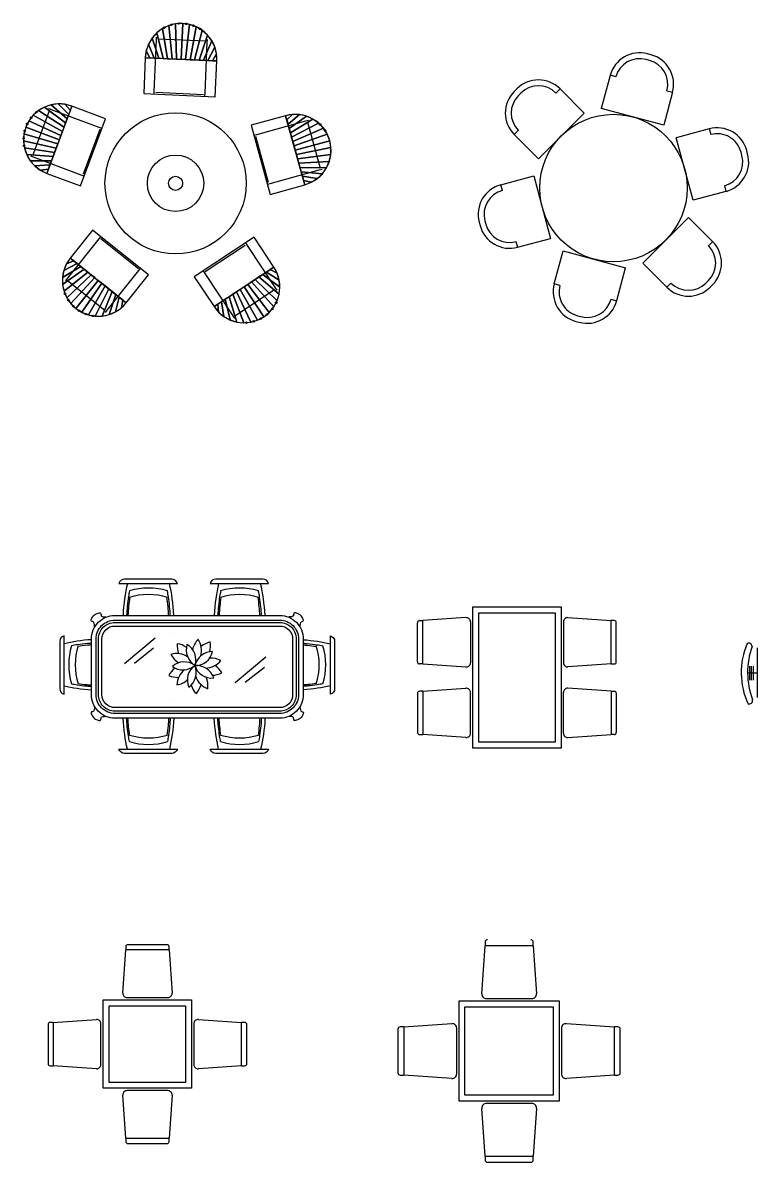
# Model space of a CAD drawing. Header units: millimetres. Extents: x 794 to 24045, y 774 to 18002.
# Drawn here: x 794 to 7036, y 774 to 10457 of the extents above; entities that cross this region are included whole.
import ezdxf

# ---------------------------------------------------------------- set-up
doc = ezdxf.new("R2010")
doc.units = ezdxf.units.MM

msp = doc.modelspace()

# ---------------------------------------------------------------- linework, layer by layer
at = {"color": 18, "true_color": 0x000000}
for p, q in [((1911.3, 9876.9, 102.4), (1930.5, 10308.3, 102.4)), ((1930.5, 10308.3, -50), (1931.6, 10333.7, -50)), ((1943.8, 10320.4, 102.4), (2349.7, 10302.4, 102.4)), ((2342.7, 9857.8, 102.4), (2361.9, 10289.1, 102.4)), ((2361.9, 10289.1, -50), (2363, 10314.5, -50)), ((6133, 10185.4, 712), (6104.1, 10193.1, 712)), ((1834.9, 10160, 305.6), (1821.4, 9855.5, 305.6)), ((2430.4, 9828.4, 305.6), (2443.9, 10132.9, 305.6)), ((6120.1, 10137.1, 712), (6091.1, 10144.8, 712)), ((5785.6, 10009.3, 712), (5710.6, 9729.2, 712)), ((5836.6, 9997.9, 712), (5786.2, 10011.4, 712)), ((1910.2, 9851.5, -50), (1911.3, 9876.9, -50)), ((4992.4, 9895.3, 712), (4971.2, 9874, 712)), ((5324.8, 9859.9, 712), (5360.1, 9895.3, 712)), ((5360.1, 9895.3, 712), (5565.2, 9690.2, 712)), ((6268.6, 9879.9, 712), (6316.9, 9866.9, 712)), ((1821.4, 9855.5, 305.6), (2430.4, 9828.4, 305.6)), ((2329.5, 9845.6, 102.4), (1923.5, 9863.7, 102.4)), ((2341.6, 9832.4, -50), (2342.7, 9857.8, -50)), ((5027.8, 9859.9, 712), (5006.6, 9838.7, 712)), ((6316.9, 9866.9, 712), (6241.8, 9586.8, 712)), ((879, 9330.5, 102.4), (1021.6, 9711.1, 102.4)), ((1037.9, 9718.5, -50), (1014.2, 9727.4, -50)), ((1442.3, 9567, 102.4), (1037.9, 9718.5, 102.4)), ((1497.3, 9641.3, 305.6), (1211.9, 9748.3, 305.6)), ((5565.2, 9690.2, 712), (5176.3, 9301.3, 712)), ((6241.8, 9586.8, 712), (5710.6, 9729.2, 712)), ((1283.3, 9070.5, 305.6), (1497.3, 9641.3, 305.6)), ((3028, 9667.6, 305.6), (2734.3, 9586.4, 305.6)), ((2734.3, 9586.4, 305.6), (2896.7, 8998.8, 305.6)), ((2782.4, 9507.4, 102.4), (3198.6, 9622.5, 102.4)), ((3198.6, 9622.5, -50), (3223.1, 9629.3, -50)), ((3214.2, 9613.7, 102.4), (3322.5, 9222, 102.4)), ((1449.7, 9550.6, 102.4), (1307.1, 9170.1, 102.4)), ((1466.1, 9558.1, -50), (1442.3, 9567, -50)), ((2757.9, 9500.7, -50), (2782.4, 9507.4, -50)), ((2881.9, 9100.1, 102.4), (2773.6, 9491.8, 102.4)), ((5006.5, 9544.8, 712), (4969.6, 9507.9, 712)), ((4971.2, 9506.3, 712), (5176.3, 9301.3, 712)), ((6628.4, 9555.4, 712), (6348.3, 9480.4, 712)), ((6644.1, 9505.6, 712), (6630.6, 9556, 712)), ((6490.6, 8949.1, 712), (6348.3, 9480.4, 712)), ((886.4, 9314.2, -50), (862.6, 9323.1, -50)), ((1290.8, 9162.6, 102.4), (886.4, 9314.2, 102.4)), ((6906.3, 9329.7, 712), (6898.5, 9358.6, 712)), ((6954.6, 9342.6, 712), (6946.8, 9371.6, 712)), ((2897.5, 9091.3, 102.4), (3313.7, 9206.3, 102.4)), ((3313.7, 9206.3, -50), (3338.2, 9213.1, -50)), ((997.9, 9177.4, 305.6), (1283.3, 9070.5, 305.6)), ((1314.5, 9153.7, -50), (1290.8, 9162.6, -50)), ((4857.2, 9080.8, 712), (5137.3, 9155.9, 712)), ((5137.3, 9155.9, 712), (5279.6, 8624.6, 712)), ((2873, 9084.5, -50), (2897.5, 9091.3, -50)), ((2896.7, 8998.8, 305.6), (3190.5, 9080, 305.6)), ((4870.1, 9032.5, 712), (4857.2, 9080.8, 712)), ((6770.7, 9024.2, 712), (6490.6, 8949.1, 712)), ((6757.8, 9072.5, 712), (6770.7, 9024.2, 712)), ((4673.3, 8762.4, 712), (4681.1, 8733.4, 712)), ((4721.6, 8775.3, 712), (4729.4, 8746.4, 712)), ((6062.8, 8414.8, 712), (6451.7, 8803.7, 712)), ((6656.7, 8598.6, 712), (6451.7, 8803.7, 712)), ((1440.6, 8620.8, 102.4), (1171.5, 8283, 102.4)), ((1386.9, 8696, 305.6), (1197, 8457.6, 305.6)), ((1863.7, 8316.2, 305.6), (1386.9, 8696, 305.6)), ((1456.4, 8640.6, -50), (1440.6, 8620.8, -50)), ((1458.4, 8622.8, 102.4), (1776.3, 8369.5, 102.4)), ((2760.4, 8635, 305.6), (2251.8, 8298.9, 305.6)), ((2928.4, 8380.7, 305.6), (2760.4, 8635, 305.6)), ((4999.5, 8549.6, 712), (5279.6, 8624.6, 712)), ((2343.6, 8344.3, 102.4), (2682.6, 8568.4, 102.4)), ((2686.2, 8586, -50), (2700.2, 8564.8, -50)), ((2700.2, 8564.8, 102.4), (2938.3, 8204.6, 102.4)), ((4983.9, 8599.4, 712), (4997.4, 8549, 712)), ((6621.4, 8560.2, 712), (6658.3, 8597.1, 712)), ((5311, 8238.1, 712), (5386.1, 8518.2, 712)), ((5386.1, 8518.2, 712), (5917.4, 8375.8, 712)), ((1778.3, 8351.7, 102.4), (1509.3, 8014, 102.4)), ((1794.1, 8371.6, -50), (1778.3, 8351.7, -50)), ((2326, 8347.9, -50), (2340, 8326.8, -50)), ((5842.3, 8095.7, 712), (5917.4, 8375.8, 712)), ((6267.8, 8209.7, 712), (6062.8, 8414.8, 712)), ((1171.5, 8283, -50), (1155.7, 8263.2, -50)), ((1491.4, 8012, 102.4), (1173.5, 8265.2, 102.4)), ((1673.7, 8077.8, 305.6), (1863.7, 8316.2, 305.6)), ((2251.8, 8298.9, 305.6), (2419.8, 8044.6, 305.6)), ((2340, 8326.8, 102.4), (2578, 7966.5, 102.4)), ((5359.3, 8225.1, 712), (5311, 8238.1, 712)), ((6303.2, 8245.1, 712), (6267.8, 8209.7, 712)), ((6600.2, 8245.1, 712), (6621.4, 8266.3, 712)), ((6635.5, 8209.7, 712), (6656.7, 8230.9, 712)), ((2934.7, 8187, 102.4), (2595.6, 7962.9, 102.4)), ((2938.3, 8204.6, -50), (2952.3, 8183.4, -50)), ((5791.3, 8107.1, 712), (5841.7, 8093.6, 712)), ((1509.3, 8014, -50), (1493.4, 7994.1, -50)), ((2578, 7966.5, -50), (2592, 7945.3, -50)), ((5507.8, 7967.9, 712), (5536.8, 7960.2, 712)), ((5494.9, 7919.6, 712), (5523.9, 7911.9, 712)), ((1611.4, 5693), (2107.5, 5693)), ((2386.5, 5693), (2882.5, 5693)), ((4148.6, 5026.1), (4148.6, 5359.1)), ((4166.6, 5377.1), (4193.6, 5377.1)), ((4560.6, 5402.1), (4193.6, 5377.1)), ((4193.6, 5008.1), (4193.6, 5377.1)), ((4598.6, 5366.1), (4598.6, 5019.1)), ((5388.6, 5366.1), (5388.6, 5019.1)), ((5426.5, 5402.1), (5793.6, 5377.1)), ((5820.6, 5377.1), (5793.6, 5377.1)), ((5793.6, 5008.1), (5793.6, 5377.1)), ((5838.6, 5026.1), (5838.6, 5359.1)), ((1144.7, 4751), (1144.7, 5247.1)), ((2077.5, 5268.1), (2078.9, 5268.1)), ((3408.5, 4751), (3408.5, 5247.1)), ((1918.2, 5227.8), (1657.3, 5010)), ((1905.9, 5141.9), (1743.2, 5013.1)), ((7036, 5144.5), (7036, 4723.1)), ((2860.3, 5065.2), (2599.5, 4847.4)), ((2848, 4979.3), (2685.4, 4850.5)), ((4193.6, 5008.1), (4166.6, 5008.1)), ((4193.6, 5008.1), (4560.6, 4983.2)), ((5793.6, 5008.1), (5426.5, 4983.2)), ((5793.6, 5008.1), (5820.6, 5008.1)), ((6971.1, 4989.9), (6971.1, 4871.1)), ((6984.5, 4989.1), (6984.5, 4871.1)), ((7000.5, 4989.1), (7000.5, 4871.1)), ((7036, 4930), (6957.2, 4930)), ((4148.6, 4759.1), (4148.6, 4426.1)), ((4193.6, 4777.1), (4166.6, 4777.1)), ((4193.6, 4777.1), (4560.6, 4802.1)), ((4193.6, 4777.1), (4193.6, 4408.1)), ((4598.6, 4419.1), (4598.6, 4766.1)), ((5388.6, 4419.1), (5388.6, 4766.1)), ((5793.6, 4777.1), (5426.5, 4802.1)), ((5793.6, 4777.1), (5820.6, 4777.1)), ((5793.6, 4777.1), (5793.6, 4408.1)), ((5838.6, 4759.1), (5838.6, 4426.1)), ((2077.5, 4709.3), (2078.9, 4709.3)), ((4166.6, 4408.1), (4193.6, 4408.1)), ((4560.6, 4383.2), (4193.6, 4408.1)), ((5426.5, 4383.2), (5793.6, 4408.1)), ((5820.6, 4408.1), (5793.6, 4408.1)), ((1611.4, 4284.4), (2107.5, 4284.4)), ((2386.5, 4284.4), (2882.5, 4284.4)), ((2019.8, 2622.8), (1686.8, 2622.8)), ((4722.4, 2644.3), (4722.4, 2614.3)), ((5132.4, 2614.3), (5132.4, 2644.3)), ((1643.8, 2210.8), (1668.8, 2577.8)), ((1668.8, 2604.8), (1668.8, 2577.8)), ((2037.8, 2577.8), (1668.8, 2577.8)), ((2037.8, 2577.8), (2037.8, 2604.8)), ((2037.8, 2577.8), (2062.7, 2210.8)), ((4694.7, 2206.5), (4722.4, 2614.3)), ((5132.4, 2614.3), (4722.4, 2614.3)), ((5132.4, 2614.3), (5160.1, 2206.5)), ((1679.8, 2172.8), (2026.7, 2172.8)), ((4734.7, 2164.3), (5120.2, 2164.3)), ((1008.3, 1944.3), (1008.3, 1611.3)), ((1053.3, 1962.3), (1026.3, 1962.3)), ((1053.3, 1962.3), (1420.3, 1987.2)), ((1053.3, 1962.3), (1053.3, 1593.3)), ((1458.3, 1604.3), (1458.3, 1951.3)), ((2248.3, 1951.3), (2248.3, 1604.3)), ((2286.2, 1987.2), (2653.3, 1962.3)), ((2680.3, 1962.3), (2653.3, 1962.3)), ((2653.3, 1593.3), (2653.3, 1962.3)), ((2698.3, 1611.3), (2698.3, 1944.3)), ((4032.4, 1924.3), (4440.3, 1952)), ((5414.6, 1952), (5822.4, 1924.3)), ((3982.4, 1904.3), (3982.4, 1534.3)), ((4032.4, 1924.3), (4002.4, 1924.3)), ((4032.4, 1924.3), (4032.4, 1514.3)), ((4482.4, 1526.5), (4482.4, 1912)), ((5372.4, 1912), (5372.4, 1526.5)), ((5852.4, 1924.3), (5822.4, 1924.3)), ((5822.4, 1514.3), (5822.4, 1924.3)), ((5872.4, 1534.3), (5872.4, 1904.3)), ((1026.3, 1593.3), (1053.3, 1593.3)), ((1420.3, 1568.4), (1053.3, 1593.3)), ((2653.3, 1593.3), (2286.2, 1568.4)), ((2653.3, 1593.3), (2680.3, 1593.3)), ((4002.4, 1514.3), (4032.4, 1514.3)), ((4440.3, 1486.6), (4032.4, 1514.3)), ((5822.4, 1514.3), (5414.6, 1486.6)), ((5822.4, 1514.3), (5852.4, 1514.3)), ((2026.7, 1382.8), (1679.8, 1382.8)), ((1668.8, 977.8), (1643.8, 1344.8)), ((2062.7, 1344.8), (2037.8, 977.8)), ((5120.2, 1274.3), (4734.7, 1274.3)), ((4722.4, 824.3), (4694.7, 1232.1)), ((5160.1, 1232.1), (5132.4, 824.3)), ((1668.8, 977.8), (2037.8, 977.8)), ((1668.8, 977.8), (1668.8, 950.8)), ((2037.8, 950.8), (2037.8, 977.8)), ((1686.8, 932.8), (2019.8, 932.8)), ((4722.4, 824.3), (5132.4, 824.3)), ((4722.4, 824.3), (4722.4, 794.3)), ((5132.4, 794.3), (5132.4, 824.3)), ((4742.4, 774.3), (5112.4, 774.3))]:
    msp.add_line(p, q, dxfattribs=at)
for points in [[(2107.5, 5693, 0.333667), (2059.5, 5729.1), (1659.5, 5729.1, 0.333667), (1611.4, 5693)], [(2882.5, 5693, 0.333667), (2834.5, 5729.1), (2434.5, 5729.1, 0.333667), (2386.5, 5693)], [(1144.7, 5247.1, 0.333667), (1108.6, 5199), (1108.6, 4799, 0.333667), (1144.7, 4751)], [(3408.5, 5247.1, -0.333667), (3444.6, 5199), (3444.6, 4799, -0.333667), (3408.5, 4751)], [(2107.5, 4284.4, -0.333667), (2059.5, 4248.4), (1659.5, 4248.4, -0.333667), (1611.4, 4284.4)], [(2882.5, 4284.4, -0.333667), (2834.5, 4248.4), (2434.5, 4248.4, -0.333667), (2386.5, 4284.4)]]:
    msp.add_lwpolyline(points, format="xyb", dxfattribs=at)
for points in [[(5368.6, 4292.6), (4618.6, 4292.6), (4618.6, 5492.6), (5368.6, 5492.6)], [(5318.6, 4342.6), (4668.6, 4342.6), (4668.6, 5442.6), (5318.6, 5442.6)], [(1478.3, 1402.8), (1478.3, 2152.8), (2228.3, 2152.8), (2228.3, 1402.8)], [(4502.4, 1294.3), (4502.4, 2144.3), (5352.4, 2144.3), (5352.4, 1294.3)], [(1528.3, 1452.8), (1528.3, 2102.8), (2178.3, 2102.8), (2178.3, 1452.8)], [(4552.4, 1344.3), (4552.4, 2094.3), (5302.4, 2094.3), (5302.4, 1344.3)]]:
    msp.add_lwpolyline(points, close=True, dxfattribs=at)
for points in [[(1577.1, 5420.8), (2977.7, 5420.8, -0.414214), (3177.7, 5220.8), (3177.7, 4747.6, -0.414214), (2977.7, 4547.6), (1577.1, 4547.6, -0.414214), (1377.1, 4747.6), (1377.1, 5220.8, -0.414214)], [(1577.1, 5380.8), (2977.7, 5380.8, -0.414214), (3137.7, 5220.8), (3137.7, 4747.6, -0.414214), (2977.7, 4587.6), (1577.1, 4587.6, -0.414214), (1417.1, 4747.6), (1417.1, 5220.8, -0.414214)], [(1577.1, 5360.8), (2977.7, 5360.8, -0.414214), (3117.7, 5220.8), (3117.7, 4747.6, -0.414214), (2977.7, 4607.6), (1577.1, 4607.6, -0.414214), (1437.1, 4747.6), (1437.1, 5220.8, -0.414214)], [(1577.1, 5330.8), (2977.7, 5330.8, -0.414214), (3087.7, 5220.8), (3087.7, 4747.6, -0.414214), (2977.7, 4637.6), (1577.1, 4637.6, -0.414214), (1467.1, 4747.6), (1467.1, 5220.8, -0.414214)]]:
    msp.add_lwpolyline(points, format="xyb", close=True, dxfattribs=at)
for centre, radius in [((1997, 10416, 356.4), 6.35), ((2056.2, 10439.7, 356.4), 6.35), ((2118.9, 10450.6, 356.4), 6.35), ((2182.6, 10448.2, 356.4), 6.35), ((2244.4, 10432.6, 356.4), 6.35), ((2301.6, 10404.5, 356.4), 6.35), ((909.6, 9696.9, 356.4), 6.35), ((2092.6, 9092.7, 700), 600), ((831.3, 9597.2, 356.4), 6.35), ((865.2, 9651.1, 356.4), 6.35), ((3321.6, 9592.5, 356.4), 6.35), ((5814, 9052.5, 712), 626.8), ((809.3, 9537.4, 356.4), 6.35), ((3362.4, 9543.6, 356.4), 6.35), ((800.3, 9474.3, 356.4), 6.35), ((804.6, 9410.7, 356.4), 6.35), ((2092.6, 9092.7, -50), 240), ((2092.6, 9092.7), 60), ((1152.4, 8154.3, 356.4), 6.35), ((1182.2, 8097.9, 356.4), 6.35), ((1223, 8049, 356.4), 6.35), ((2947.7, 8078.3, 356.4), 6.35), ((1273.2, 8009.6, 356.4), 6.35), ((1330.4, 7981.5, 356.4), 6.35), ((1392.2, 7966, 356.4), 6.35), ((2816.5, 7943.2, 356.4), 6.35), ((2869.4, 7978.7, 356.4), 6.35), ((2913.8, 8024.4, 356.4), 6.35), ((2694.6, 7908.6, 356.4), 6.35), ((2757.4, 7919.5, 356.4), 6.35)]:
    msp.add_circle(centre, radius, dxfattribs=at)
for centre, radius, start, end in [((2139.4, 10146.5, 305.6), 304.8, 357.4563, 177.4563), ((2139.4, 10146.5, 712), 304.8, 42.4563, 132.4563), ((6036.8, 9942, 712), 260, 75, 165), ((6065.8, 9934.2, 712), 260, 345, 75), ((6036.8, 9942, 712), 210, 75, 165), ((6065.8, 9934.2, 712), 210, 345, 75), ((5176.3, 9711.4, 712), 260, 45, 135), ((5176.3, 9711.4, 712), 210, 45, 135), ((5155, 9690.2, 712), 260, 135, 225), ((5155, 9690.2, 712), 210, 135, 225), ((1104.9, 9462.9, 305.6), 304.8, 69.4563, 249.4563), ((1104.9, 9462.9, 712), 304.8, 114.4563, 204.4563), ((3109.3, 9373.8, 305.6), 304.8, 285.4563, 105.4563), ((3109.3, 9373.8, 712), 304.8, 330.4563, 60.4563), ((6695.7, 9304.3, 712), 260, 15, 105), ((6695.7, 9304.3, 712), 210, 15, 105), ((6703.5, 9275.3, 712), 210, 285, 15), ((6703.5, 9275.3, 712), 260, 285, 15), ((4924.5, 8829.7, 712), 260, 105, 195), ((4924.5, 8829.7, 712), 210, 105, 195), ((4932.2, 8800.7, 712), 260, 195, 285), ((4932.2, 8800.7, 712), 210, 195, 285), ((6472.9, 8414.8, 712), 210, 315, 45), ((6472.9, 8414.8, 712), 260, 315, 45), ((1435.4, 8267.7, 305.6), 304.8, 141.4563, 321.4563), ((2674.1, 8212.7, 305.6), 304.8, 213.4563, 33.4563), ((1435.4, 8267.7, 712), 304.8, 186.4563, 276.4563), ((5562.2, 8170.8, 712), 260, 165, 255), ((6451.7, 8393.6, 712), 210, 225, 315), ((2674.1, 8212.7, 712), 304.8, 258.4563, 348.4563), ((5562.2, 8170.8, 712), 210, 165, 255), ((6451.7, 8393.6, 712), 260, 225, 315), ((5591.2, 8163, 712), 260, 255, 345), ((5591.2, 8163, 712), 210, 255, 345), ((1861.9, 5110.6), 543, 72.70335, 107.29665), ((2637, 5110.6), 543, 72.70335, 107.29665), ((1861.9, 5054.7), 543, 72.70335, 107.29665), ((2637, 5054.7), 543, 72.70335, 107.29665), ((4166.6, 5359.1), 18, 90, 180), ((4562.6, 5366.1), 36, 0, 93.12213), ((5424.6, 5366.1), 36, 86.87787, 180), ((5820.6, 5359.1), 18, 0, 90), ((1727.1, 5001.5), 543, 162.70335, 197.29665), ((1783, 5001.5), 543, 162.70335, 197.29665), ((2339.4, 5168.9), 233.1, 177.21051, 198.35141), ((2092, 5035.7), 145.2, 50.50863, 84.24757), ((2342.3, 5129.5), 159.4, 163.77608, 237.51587), ((2118.6, 5045.2), 146.9, 340.04468, 61.24727), ((2419.3, 5088.4), 187.5, 136.1301, 166.49315), ((2140.1, 5122.7), 172.9, 344.1324, 33.6013), ((2447.6, 4970.1), 233.1, 105.21052, 126.35141), ((2244.5, 5164.2), 145.2, 338.50863, 12.24757), ((2770.2, 5001.5), 543, 342.70335, 17.29665), ((2826.1, 5001.5), 543, 342.70335, 17.29665), ((7524.5, 4933.3), 624.7, 156.55308, 204.9844), ((6964.4, 5156.8), 28.2, 1.93544, 117.53268), ((7619.9, 4935.5), 665.5, 160.49141, 200.37633), ((2099.3, 4923.6), 172.9, 56.1324, 105.6013), ((2218.1, 5178.5), 187.5, 208.1301, 238.49315), ((2261.7, 5141.9), 146.9, 268.04468, 349.24727), ((2411, 4955.2), 159.4, 91.77608, 165.51587), ((2342.1, 5145.4), 172.9, 272.1324, 321.6013), ((2395.7, 4869.3), 187.5, 64.1301, 94.49315), ((2167.1, 4851), 145.2, 122.50863, 156.24757), ((2166.3, 4879.2), 146.9, 52.04468, 133.24727), ((2155.3, 5118), 159.4, 235.77608, 309.51587), ((2276, 4823.3), 172.9, 128.1324, 177.6013), ((2339, 4873.3), 146.9, 124.04468, 205.24727), ((2108.4, 4936.6), 159.4, 307.77608, 21.51587), ((2266.5, 4836), 159.4, 19.77608, 93.51587), ((2397.9, 5035.7), 146.9, 196.04468, 277.24727), ((2291.9, 4805.8), 233.1, 33.21051, 54.35141), ((4166.6, 5026.1), 18, 180, 270), ((4562.6, 5019.1), 36, 266.87787, 0), ((5424.6, 5019.1), 36, 180, 273.12213), ((5820.6, 5026.1), 18, 270, 0), ((2116.9, 5127.4), 233.1, 249.21052, 270.35141), ((2070.3, 5015.1), 187.5, 280.1301, 310.49315), ((2426, 4960.3), 172.9, 200.1324, 249.6013), ((2180, 4823.9), 187.5, 352.1301, 22.49315), ((2413.8, 5058.9), 145.2, 266.50863, 300.24757), ((2366, 4865.4), 145.2, 194.50863, 228.24757), ((2087.6, 4903), 233.1, 321.21051, 342.35141), ((4166.6, 4759.1), 18, 90, 180), ((4562.6, 4766.1), 36, 0, 93.12213), ((5424.6, 4766.1), 36, 86.87787, 180), ((5820.6, 4759.1), 18, 0, 90), ((6967.3, 4697.5), 29.5, 252.19526, 12.37425), ((1861.9, 4922.8), 543, 252.70335, 287.29665), ((2637, 4922.8), 543, 252.70335, 287.29665), ((4166.6, 4426.1), 18, 180, 270), ((4562.6, 4419.1), 36, 266.87787, 0), ((5424.6, 4419.1), 36, 180, 273.12213), ((5820.6, 4426.1), 18, 270, 0), ((1861.9, 4866.9), 543, 252.70335, 287.29665), ((2637, 4866.9), 543, 252.70335, 287.29665), ((1686.8, 2604.8), 18, 90, 180), ((2019.8, 2604.8), 18, 0, 90), ((4742.4, 2644.3), 20, 90, 180), ((5112.4, 2644.3), 20, 0, 90), ((1679.8, 2208.8), 36, 176.87787, 270), ((2026.7, 2208.8), 36, 270, 3.12213), ((4734.7, 2204.3), 40, 176.87787, 270), ((5120.2, 2204.3), 40, 270, 3.12213), ((1026.3, 1944.3), 18, 90, 180), ((1422.3, 1951.3), 36, 0, 93.12213), ((2284.3, 1951.3), 36, 86.87787, 180), ((2680.3, 1944.3), 18, 0, 90), ((4442.4, 1912), 40, 0, 93.12213), ((5412.4, 1912), 40, 86.87787, 180), ((4002.4, 1904.3), 20, 90, 180), ((5852.4, 1904.3), 20, 0, 90), ((1026.3, 1611.3), 18, 180, 270), ((1422.3, 1604.3), 36, 266.87787, 0), ((2284.3, 1604.3), 36, 180, 273.12213), ((2680.3, 1611.3), 18, 270, 0), ((4002.4, 1534.3), 20, 180, 270), ((4442.4, 1526.5), 40, 266.87787, 0), ((5412.4, 1526.5), 40, 180, 273.12213), ((5852.4, 1534.3), 20, 270, 0), ((1679.8, 1346.8), 36, 90, 183.12213), ((2026.7, 1346.8), 36, 356.87787, 90), ((4734.7, 1234.3), 40, 90, 183.12213), ((5120.2, 1234.3), 40, 356.87787, 90), ((1686.8, 950.8), 18, 180, 270), ((2019.8, 950.8), 18, 270, 0), ((4742.4, 794.3), 20, 180, 270), ((5112.4, 794.3), 20, 270, 0)]:
    msp.add_arc(centre, radius, start, end, dxfattribs=at)
for centre, major_axis, start_param, end_param in [((1861.9, 5329.6), (0, -631.7), 4.099527, 4.56758), ((1861.9, 5329.6), (0, -631.7), 7.99879, 8.466844), ((2637, 5329.6), (0, -631.7), 4.099527, 4.56758), ((2637, 5329.6), (0, -631.7), 7.99879, 8.466844), ((1508.1, 5001.5), (631.7, 0), 8.062748, 8.466844), ((1508.1, 5001.5), (631.7, 0), 4.099527, 4.503623)]:
    msp.add_ellipse(centre, major_axis=major_axis, ratio=0.345133, start_param=start_param, end_param=end_param, dxfattribs=at)
at = {"color": 18, "true_color": 0x000000, "extrusion": (0, 0, -1)}
for centre, major_axis, start_param, end_param in [((3045.2, 5001.5), (631.7, 0), 4.923784, 5.325251), ((3045.2, 5001.5), (631.7, 0), 0.957934, 1.359402), ((1861.9, 4647.8), (0, 631.7), 4.099527, 4.553045), ((1861.9, 4647.8), (0, 631.7), 1.730141, 2.183659), ((2637, 4647.8), (0, 631.7), 4.099527, 4.553045), ((2637, 4647.8), (0, 631.7), 1.730141, 2.183659)]:
    msp.add_ellipse(centre, major_axis=major_axis, ratio=0.345133, start_param=start_param, end_param=end_param, dxfattribs=at)
at = {"color": 18, "true_color": 0x000000}
for points, knots in [([(1700.4, 5629.1), (1697.4, 5613.2), (1694.6, 5597), (1688.2, 5554.6), (1684.8, 5528), (1679.6, 5474.5), (1677.6, 5447.8), (1676.2, 5420.8)], [4.2084563, 4.2084563, 4.2084563, 4.2084563, 4.2962292, 4.2962292, 4.433179, 4.433179, 4.5651263, 4.5651263, 4.5651263, 4.5651263]), ([(2047.6, 5420.8), (2046.3, 5445.7), (2044.5, 5470.3), (2039.5, 5523.2), (2036.1, 5551.2), (2029.4, 5595.7), (2026.5, 5612.6), (2023.3, 5629.1)], [8.0012444, 8.0012444, 8.0012444, 8.0012444, 8.1227425, 8.1227425, 8.2664644, 8.2664644, 8.3579144, 8.3579144, 8.3579144, 8.3579144]), ([(2475.5, 5629.1), (2472.5, 5613.2), (2469.7, 5597), (2463.3, 5554.6), (2459.9, 5528), (2454.6, 5474.5), (2452.6, 5447.8), (2451.3, 5420.8)], [4.2084563, 4.2084563, 4.2084563, 4.2084563, 4.2962292, 4.2962292, 4.433179, 4.433179, 4.5651263, 4.5651263, 4.5651263, 4.5651263]), ([(2822.7, 5420.8), (2821.4, 5445.7), (2819.6, 5470.3), (2814.6, 5523.2), (2811.2, 5551.2), (2804.4, 5595.7), (2801.6, 5612.6), (2798.4, 5629.1)], [8.0012444, 8.0012444, 8.0012444, 8.0012444, 8.1227425, 8.1227425, 8.2664644, 8.2664644, 8.3579144, 8.3579144, 8.3579144, 8.3579144]), ([(1702.3, 5573.7), (1698.8, 5550), (1695.8, 5525.6), (1690.7, 5474.5), (1688.8, 5447.8), (1687.4, 5420.8)], [4.3081151, 4.3081151, 4.3081151, 4.3081151, 4.433179, 4.433179, 4.5651263, 4.5651263, 4.5651263, 4.5651263]), ([(2033.6, 5420.8), (2032.3, 5445.7), (2030.5, 5470.3), (2025.6, 5521.9), (2022.4, 5548.6), (2018.5, 5574.6)], [8.0012444, 8.0012444, 8.0012444, 8.0012444, 8.1227425, 8.1227425, 8.2598231, 8.2598231, 8.2598231, 8.2598231]), ([(2477.4, 5573.7), (2473.9, 5550), (2470.9, 5525.6), (2465.8, 5474.5), (2463.8, 5447.8), (2462.4, 5420.8)], [4.3081151, 4.3081151, 4.3081151, 4.3081151, 4.433179, 4.433179, 4.5651263, 4.5651263, 4.5651263, 4.5651263]), ([(2808.7, 5420.8), (2807.4, 5445.7), (2805.6, 5470.3), (2800.7, 5521.9), (2797.5, 5548.6), (2793.6, 5574.6)], [8.0012444, 8.0012444, 8.0012444, 8.0012444, 8.1227425, 8.1227425, 8.2598231, 8.2598231, 8.2598231, 8.2598231]), ([(1405.1, 5322.7), (1404.1, 5331.5), (1402, 5347.1), (1397.1, 5370.4), (1366.9, 5368.4), (1389.5, 5419.3), (1413, 5434.4), (1457.3, 5448.1), (1458.5, 5425.8), (1463.5, 5407.5), (1484.9, 5409.3), (1498.4, 5407.5), (1503.2, 5406.6)], [25.854151, 25.854151, 25.854151, 25.854151, 52.771329, 71.894905, 86.117928, 121.954734, 172.04851, 202.476174, 216.691855, 230.01003, 254.635643, 269.112988, 269.112988, 269.112988, 269.112988]), ([(3149.3, 5323.5), (3150.3, 5332), (3152.4, 5347.4), (3157.2, 5370.4), (3187.4, 5368.4), (3164.8, 5419.3), (3141.3, 5434.4), (3097, 5448.1), (3095.9, 5425.8), (3090.8, 5407.5), (3069.6, 5409.3), (3056.2, 5407.6), (3051.5, 5406.7)], [26.596612, 26.596612, 26.596612, 26.596612, 52.771329, 71.894905, 86.117928, 121.954734, 172.04851, 202.476174, 216.691855, 230.01003, 254.635643, 268.767944, 268.767944, 268.767944, 268.767944]), ([(1377.1, 5184.7), (1365.7, 5183.9), (1354.4, 5182.9), (1314.5, 5179.1), (1286.5, 5175.7), (1242, 5169), (1225.1, 5166.1), (1208.6, 5162.9)], [8.0663515, 8.0663515, 8.0663515, 8.0663515, 8.1227425, 8.1227425, 8.2664644, 8.2664644, 8.3579144, 8.3579144, 8.3579144, 8.3579144]), ([(1377.1, 5170.7), (1365.7, 5169.9), (1354.4, 5168.9), (1315.8, 5165.2), (1289, 5162), (1263.1, 5158.1)], [8.0663515, 8.0663515, 8.0663515, 8.0663515, 8.1227425, 8.1227425, 8.2598231, 8.2598231, 8.2598231, 8.2598231]), ([(3177.7, 5184.6), (3188.6, 5183.8), (3199.4, 5182.8), (3238.7, 5179.1), (3266.8, 5175.7), (3311.2, 5169), (3328.1, 5166.1), (3344.6, 5162.9)], [8.0690291, 8.0690291, 8.0690291, 8.0690291, 8.1227425, 8.1227425, 8.2664644, 8.2664644, 8.3579144, 8.3579144, 8.3579144, 8.3579144]), ([(3177.7, 5170.6), (3188.6, 5169.8), (3199.4, 5168.9), (3237.4, 5165.2), (3264.2, 5162), (3290.2, 5158.1)], [8.0690291, 8.0690291, 8.0690291, 8.0690291, 8.1227425, 8.1227425, 8.2598231, 8.2598231, 8.2598231, 8.2598231]), ([(1264, 4841.9), (1287.7, 4838.4), (1312.1, 4835.4), (1350.2, 4831.6), (1363.6, 4830.5), (1377.1, 4829.5)], [4.3081151, 4.3081151, 4.3081151, 4.3081151, 4.433179, 4.433179, 4.5000191, 4.5000191, 4.5000191, 4.5000191]), ([(3289.3, 4841.9), (3265.5, 4838.4), (3241.2, 4835.4), (3203.6, 4831.7), (3190.7, 4830.6), (3177.7, 4829.6)], [4.3081151, 4.3081151, 4.3081151, 4.3081151, 4.433179, 4.433179, 4.4973415, 4.4973415, 4.4973415, 4.4973415]), ([(1208.6, 4840), (1224.4, 4837), (1240.7, 4834.2), (1283, 4827.8), (1309.7, 4824.4), (1350.2, 4820.4), (1363.6, 4819.3), (1377.1, 4818.3)], [4.2084563, 4.2084563, 4.2084563, 4.2084563, 4.2962292, 4.2962292, 4.433179, 4.433179, 4.5000191, 4.5000191, 4.5000191, 4.5000191]), ([(3344.6, 4840), (3328.8, 4837), (3312.6, 4834.2), (3270.2, 4827.8), (3243.5, 4824.4), (3203.6, 4820.5), (3190.7, 4819.4), (3177.7, 4818.4)], [4.2084563, 4.2084563, 4.2084563, 4.2084563, 4.2962292, 4.2962292, 4.433179, 4.433179, 4.4973415, 4.4973415, 4.4973415, 4.4973415]), ([(1404.8, 4646.1), (1403.9, 4638.2), (1401.8, 4623.3), (1397.1, 4601.1), (1366.9, 4603.1), (1389.5, 4552.2), (1413, 4537.1), (1457.3, 4523.4), (1458.5, 4545.7), (1463.5, 4564), (1482.7, 4562.3), (1494.7, 4563.5), (1497.8, 4564)], [28.55667, 28.55667, 28.55667, 28.55667, 52.771329, 71.894905, 86.117928, 121.954734, 172.04851, 202.476174, 216.691855, 230.01003, 254.635643, 263.792895, 263.792895, 263.792895, 263.792895]), ([(3149.6, 4645.4), (3150.5, 4637.6), (3152.6, 4623), (3157.2, 4601.1), (3187.4, 4603.1), (3164.8, 4552.2), (3141.3, 4537.1), (3097, 4523.4), (3095.9, 4545.7), (3090.8, 4564), (3071.8, 4562.4), (3059.9, 4563.5), (3056.9, 4563.9)], [29.290825, 29.290825, 29.290825, 29.290825, 52.771329, 71.894905, 86.117928, 121.954734, 172.04851, 202.476174, 216.691855, 230.01003, 254.635643, 263.419397, 263.419397, 263.419397, 263.419397]), ([(1700.4, 4348.4), (1697.4, 4364.2), (1694.6, 4380.4), (1688.2, 4422.8), (1684.8, 4449.4), (1679.9, 4499.9), (1678, 4523.6), (1676.7, 4547.6)], [4.2084563, 4.2084563, 4.2084563, 4.2084563, 4.2962292, 4.2962292, 4.433179, 4.433179, 4.5503345, 4.5503345, 4.5503345, 4.5503345]), ([(1702.3, 4403.7), (1698.8, 4427.4), (1695.8, 4451.8), (1691, 4499.9), (1689.2, 4523.6), (1687.9, 4547.6)], [4.3081151, 4.3081151, 4.3081151, 4.3081151, 4.433179, 4.433179, 4.5503345, 4.5503345, 4.5503345, 4.5503345]), ([(2033.1, 4547.6), (2031.9, 4525.8), (2030.3, 4504.2), (2025.6, 4455.6), (2022.4, 4428.8), (2018.5, 4402.8)], [8.0160361, 8.0160361, 8.0160361, 8.0160361, 8.1227425, 8.1227425, 8.2598231, 8.2598231, 8.2598231, 8.2598231]), ([(2047.1, 4547.6), (2045.9, 4525.8), (2044.3, 4504.2), (2039.5, 4454.2), (2036.1, 4426.2), (2029.4, 4381.8), (2026.5, 4364.8), (2023.3, 4348.4)], [8.0160361, 8.0160361, 8.0160361, 8.0160361, 8.1227425, 8.1227425, 8.2664644, 8.2664644, 8.3579144, 8.3579144, 8.3579144, 8.3579144]), ([(2475.5, 4348.4), (2472.5, 4364.2), (2469.7, 4380.4), (2463.3, 4422.8), (2459.9, 4449.4), (2454.9, 4499.9), (2453.1, 4523.6), (2451.7, 4547.6)], [4.2084563, 4.2084563, 4.2084563, 4.2084563, 4.2962292, 4.2962292, 4.433179, 4.433179, 4.5503345, 4.5503345, 4.5503345, 4.5503345]), ([(2477.4, 4403.7), (2473.9, 4427.4), (2470.9, 4451.8), (2466.1, 4499.9), (2464.3, 4523.6), (2462.9, 4547.6)], [4.3081151, 4.3081151, 4.3081151, 4.3081151, 4.433179, 4.433179, 4.5503345, 4.5503345, 4.5503345, 4.5503345]), ([(2808.2, 4547.6), (2807, 4525.8), (2805.3, 4504.2), (2800.7, 4455.6), (2797.5, 4428.8), (2793.6, 4402.8)], [8.0160361, 8.0160361, 8.0160361, 8.0160361, 8.1227425, 8.1227425, 8.2598231, 8.2598231, 8.2598231, 8.2598231]), ([(2822.2, 4547.6), (2821, 4525.8), (2819.3, 4504.2), (2814.6, 4454.2), (2811.2, 4426.2), (2804.4, 4381.8), (2801.6, 4364.8), (2798.4, 4348.4)], [8.0160361, 8.0160361, 8.0160361, 8.0160361, 8.1227425, 8.1227425, 8.2664644, 8.2664644, 8.3579144, 8.3579144, 8.3579144, 8.3579144])]:
    msp.add_open_spline(points, degree=3, knots=knots, dxfattribs=at)
for points in [[(1949.1, 10154.9, 356.4), (1987.2, 10153.2, 356.4), (1933.7, 10371.3, 356.4), (1893.8, 10326.9, 356.4)], [(1987.2, 10153.2, 356.4), (2025.2, 10151.5, 356.4), (1981.5, 10407.2, 356.4), (1933.7, 10371.3, 356.4)], [(2025.2, 10151.5, 356.4), (2063.3, 10149.8, 356.4), (2035.4, 10433, 356.4), (1981.5, 10407.2, 356.4)], [(2063.3, 10149.8, 356.4), (2101.4, 10148.2, 356.4), (2093.3, 10447.7, 356.4), (2035.4, 10433, 356.4)], [(2101.4, 10148.2, 356.4), (2139.4, 10146.5, 356.4), (2153, 10451, 356.4), (2093.3, 10447.7, 356.4)], [(2139.4, 10146.5, 356.4), (2177.5, 10144.8, 356.4), (2212.1, 10442.5, 356.4), (2153, 10451, 356.4)], [(2177.5, 10144.8, 356.4), (2215.5, 10143.1, 356.4), (2268.4, 10422.6, 356.4), (2212.1, 10442.5, 356.4)], [(2215.5, 10143.1, 356.4), (2253.6, 10141.4, 356.4), (2319.8, 10392.1, 356.4), (2268.4, 10422.6, 356.4)], [(2253.6, 10141.4, 356.4), (2291.7, 10139.7, 356.4), (2364.3, 10352.2, 356.4), (2319.8, 10392.1, 356.4)], [(1873, 10158.3, 356.4), (1911, 10156.6, 356.4), (1863.3, 10275.5, 356.4), (1843.4, 10219.1, 356.4)], [(1911, 10156.6, 356.4), (1949.1, 10154.9, 356.4), (1893.8, 10326.9, 356.4), (1863.3, 10275.5, 356.4)], [(2291.7, 10139.7, 356.4), (2329.7, 10138, 356.4), (2400.1, 10304.4, 356.4), (2364.3, 10352.2, 356.4)], [(2329.7, 10138, 356.4), (2367.8, 10136.3, 356.4), (2425.9, 10250.5, 356.4), (2400.1, 10304.4, 356.4)], [(1834.9, 10160, 356.4), (1873, 10158.3, 356.4), (1843.4, 10219.1, 356.4), (1834.9, 10160, 356.4)], [(2367.8, 10136.3, 356.4), (2405.9, 10134.6, 356.4), (2440.7, 10192.6, 356.4), (2425.9, 10250.5, 356.4)], [(2405.9, 10134.6, 356.4), (2443.9, 10132.9, 356.4), (2443.9, 10132.9, 356.4), (2440.7, 10192.6, 356.4)], [(1834.9, 10160, 356.4), (1821.4, 9855.5, 356.4), (2430.4, 9828.4, 356.4), (2443.9, 10132.9, 356.4)], [(1131.6, 9534.2, 356.4), (1145, 9569.9, 356.4), (927, 9710.4, 356.4), (882.1, 9670.9, 356.4)], [(1145, 9569.9, 356.4), (1158.4, 9605.6, 356.4), (978.7, 9740.3, 356.4), (927, 9710.4, 356.4)], [(1158.4, 9605.6, 356.4), (1171.7, 9641.2, 356.4), (1035.3, 9759.6, 356.4), (978.7, 9740.3, 356.4)], [(997.9, 9177.4, 356.4), (1283.3, 9070.5, 356.4), (1497.3, 9641.3, 356.4), (1211.9, 9748.3, 356.4)], [(1171.7, 9641.2, 356.4), (1185.1, 9676.9, 356.4), (1094.5, 9767.5, 356.4), (1035.3, 9759.6, 356.4)], [(1185.1, 9676.9, 356.4), (1198.5, 9712.6, 356.4), (1154.1, 9763.7, 356.4), (1094.5, 9767.5, 356.4)], [(1198.5, 9712.6, 356.4), (1211.9, 9748.3, 356.4), (1211.9, 9748.3, 356.4), (1154.1, 9763.7, 356.4)], [(1104.9, 9462.9, 356.4), (1118.3, 9498.5, 356.4), (845.8, 9623.4, 356.4), (819.5, 9569.8, 356.4)], [(1118.3, 9498.5, 356.4), (1131.6, 9534.2, 356.4), (882.1, 9670.9, 356.4), (845.8, 9623.4, 356.4)], [(3028, 9667.6, 356.4), (2734.3, 9586.4, 356.4), (2896.7, 8998.8, 356.4), (3190.5, 9080, 356.4)], [(3028, 9667.6, 356.4), (3038.2, 9630.9, 356.4), (3086.9, 9677.8, 356.4), (3028, 9667.6, 356.4)], [(3038.2, 9630.9, 356.4), (3048.3, 9594.1, 356.4), (3146.6, 9676.3, 356.4), (3086.9, 9677.8, 356.4)], [(3048.3, 9594.1, 356.4), (3058.5, 9557.4, 356.4), (3204.9, 9663.2, 356.4), (3146.6, 9676.3, 356.4)], [(3058.5, 9557.4, 356.4), (3068.6, 9520.7, 356.4), (3259.6, 9639, 356.4), (3204.9, 9663.2, 356.4)], [(3068.6, 9520.7, 356.4), (3078.8, 9484, 356.4), (3308.4, 9604.6, 356.4), (3259.6, 9639, 356.4)], [(3078.8, 9484, 356.4), (3089, 9447.3, 356.4), (3349.6, 9561.3, 356.4), (3308.4, 9604.6, 356.4)], [(1078.1, 9391.5, 356.4), (1091.5, 9427.2, 356.4), (804.1, 9512.1, 356.4), (800.3, 9452.4, 356.4)], [(1091.5, 9427.2, 356.4), (1104.9, 9462.9, 356.4), (819.5, 9569.8, 356.4), (804.1, 9512.1, 356.4)], [(3089, 9447.3, 356.4), (3099.1, 9410.5, 356.4), (3381.5, 9510.8, 356.4), (3349.6, 9561.3, 356.4)], [(3099.1, 9410.5, 356.4), (3109.3, 9373.8, 356.4), (3403, 9455, 356.4), (3381.5, 9510.8, 356.4)], [(1064.8, 9355.8, 356.4), (1078.1, 9391.5, 356.4), (800.3, 9452.4, 356.4), (808.2, 9393.2, 356.4)], [(1051.4, 9320.1, 356.4), (1064.8, 9355.8, 356.4), (808.2, 9393.2, 356.4), (827.4, 9336.7, 356.4)], [(3109.3, 9373.8, 356.4), (3119.4, 9337.1, 356.4), (3413.2, 9396.2, 356.4), (3403, 9455, 356.4)], [(3119.4, 9337.1, 356.4), (3129.6, 9300.4, 356.4), (3411.8, 9336.4, 356.4), (3413.2, 9396.2, 356.4)], [(1038, 9284.5, 356.4), (1051.4, 9320.1, 356.4), (827.4, 9336.7, 356.4), (857.4, 9285, 356.4)], [(3129.6, 9300.4, 356.4), (3139.7, 9263.6, 356.4), (3398.7, 9278.1, 356.4), (3411.8, 9336.4, 356.4)], [(1024.7, 9248.8, 356.4), (1038, 9284.5, 356.4), (857.4, 9285, 356.4), (896.8, 9240.1, 356.4)], [(1011.3, 9213.1, 356.4), (1024.7, 9248.8, 356.4), (896.8, 9240.1, 356.4), (944.3, 9203.8, 356.4)], [(997.9, 9177.4, 356.4), (1011.3, 9213.1, 356.4), (944.3, 9203.8, 356.4), (997.9, 9177.4, 356.4)], [(3139.7, 9263.6, 356.4), (3149.9, 9226.9, 356.4), (3374.4, 9223.5, 356.4), (3398.7, 9278.1, 356.4)], [(3149.9, 9226.9, 356.4), (3160, 9190.2, 356.4), (3340, 9174.7, 356.4), (3374.4, 9223.5, 356.4)], [(3160, 9190.2, 356.4), (3170.2, 9153.5, 356.4), (3296.7, 9133.5, 356.4), (3340, 9174.7, 356.4)], [(3170.2, 9153.5, 356.4), (3180.3, 9116.8, 356.4), (3246.2, 9101.5, 356.4), (3296.7, 9133.5, 356.4)], [(3180.3, 9116.8, 356.4), (3190.5, 9080, 356.4), (3190.5, 9080, 356.4), (3246.2, 9101.5, 356.4)], [(1673.7, 8077.8, 356.4), (1863.7, 8316.2, 356.4), (1386.9, 8696, 356.4), (1197, 8457.6, 356.4)], [(2928.4, 8380.7, 356.4), (2760.4, 8635, 356.4), (2251.8, 8298.9, 356.4), (2419.8, 8044.6, 356.4)], [(1256.6, 8410.1, 356.4), (1226.8, 8433.9, 356.4), (1164.5, 8407.5, 356.4), (1142.4, 8351.9, 356.4)], [(1226.8, 8433.9, 356.4), (1197, 8457.6, 356.4), (1197, 8457.6, 356.4), (1164.5, 8407.5, 356.4)], [(1286.4, 8386.4, 356.4), (1256.6, 8410.1, 356.4), (1142.4, 8351.9, 356.4), (1131.6, 8293.2, 356.4)], [(1316.2, 8362.7, 356.4), (1286.4, 8386.4, 356.4), (1131.6, 8293.2, 356.4), (1132.5, 8233.4, 356.4)], [(1346, 8338.9, 356.4), (1316.2, 8362.7, 356.4), (1132.5, 8233.4, 356.4), (1145, 8175, 356.4)], [(1375.8, 8315.2, 356.4), (1346, 8338.9, 356.4), (1145, 8175, 356.4), (1168.7, 8120.1, 356.4)], [(2864.8, 8338.7, 356.4), (2833.1, 8317.7, 356.4), (2978.9, 8211.1, 356.4), (2973.4, 8270.6, 356.4)], [(2896.6, 8359.7, 356.4), (2864.8, 8338.7, 356.4), (2973.4, 8270.6, 356.4), (2956.3, 8327.9, 356.4)], [(2928.4, 8380.7, 356.4), (2896.6, 8359.7, 356.4), (2956.3, 8327.9, 356.4), (2928.4, 8380.7, 356.4)], [(1405.6, 8291.4, 356.4), (1375.8, 8315.2, 356.4), (1168.7, 8120.1, 356.4), (1202.6, 8070.9, 356.4)], [(1435.4, 8267.7, 356.4), (1405.6, 8291.4, 356.4), (1202.6, 8070.9, 356.4), (1245.4, 8029.3, 356.4)], [(1465.2, 8244, 356.4), (1435.4, 8267.7, 356.4), (1245.4, 8029.3, 356.4), (1295.6, 7996.8, 356.4)], [(1495, 8220.2, 356.4), (1465.2, 8244, 356.4), (1295.6, 7996.8, 356.4), (1351.1, 7974.8, 356.4)], [(2705.9, 8233.7, 356.4), (2674.1, 8212.7, 356.4), (2842.2, 7958.4, 356.4), (2888.5, 7996, 356.4)], [(2737.7, 8254.7, 356.4), (2705.9, 8233.7, 356.4), (2888.5, 7996, 356.4), (2926.7, 8042, 356.4)], [(2769.5, 8275.7, 356.4), (2737.7, 8254.7, 356.4), (2926.7, 8042, 356.4), (2955.1, 8094.6, 356.4)], [(2801.3, 8296.7, 356.4), (2769.5, 8275.7, 356.4), (2955.1, 8094.6, 356.4), (2972.8, 8151.7, 356.4)], [(2833.1, 8317.7, 356.4), (2801.3, 8296.7, 356.4), (2972.8, 8151.7, 356.4), (2978.9, 8211.1, 356.4)], [(1524.7, 8196.5, 356.4), (1495, 8220.2, 356.4), (1351.1, 7974.8, 356.4), (1409.9, 7964, 356.4)], [(1554.5, 8172.7, 356.4), (1524.7, 8196.5, 356.4), (1409.9, 7964, 356.4), (1469.6, 7964.8, 356.4)], [(1584.3, 8149, 356.4), (1554.5, 8172.7, 356.4), (1469.6, 7964.8, 356.4), (1528.1, 7977.3, 356.4)], [(1614.1, 8125.3, 356.4), (1584.3, 8149, 356.4), (1528.1, 7977.3, 356.4), (1582.9, 8001, 356.4)], [(2578.8, 8149.7, 356.4), (2547, 8128.7, 356.4), (2613.1, 7914, 356.4), (2672.6, 7907.9, 356.4)], [(2610.5, 8170.7, 356.4), (2578.8, 8149.7, 356.4), (2672.6, 7907.9, 356.4), (2732.1, 7913.4, 356.4)], [(2642.3, 8191.7, 356.4), (2610.5, 8170.7, 356.4), (2732.1, 7913.4, 356.4), (2789.3, 7930.5, 356.4)], [(2674.1, 8212.7, 356.4), (2642.3, 8191.7, 356.4), (2789.3, 7930.5, 356.4), (2842.2, 7958.4, 356.4)], [(1643.9, 8101.5, 356.4), (1614.1, 8125.3, 356.4), (1582.9, 8001, 356.4), (1632.1, 8034.9, 356.4)], [(1673.7, 8077.8, 356.4), (1643.9, 8101.5, 356.4), (1632.1, 8034.9, 356.4), (1673.7, 8077.8, 356.4)], [(2451.6, 8065.6, 356.4), (2419.8, 8044.6, 356.4), (2419.8, 8044.6, 356.4), (2457.5, 7998.3, 356.4)], [(2483.4, 8086.6, 356.4), (2451.6, 8065.6, 356.4), (2457.5, 7998.3, 356.4), (2503.5, 7960.1, 356.4)], [(2515.2, 8107.7, 356.4), (2483.4, 8086.6, 356.4), (2503.5, 7960.1, 356.4), (2556, 7931.7, 356.4)], [(2547, 8128.7, 356.4), (2515.2, 8107.7, 356.4), (2556, 7931.7, 356.4), (2613.1, 7914, 356.4)]]:
    msp.add_3dface(points, dxfattribs=at)

doc.saveas('drawing.dxf')
